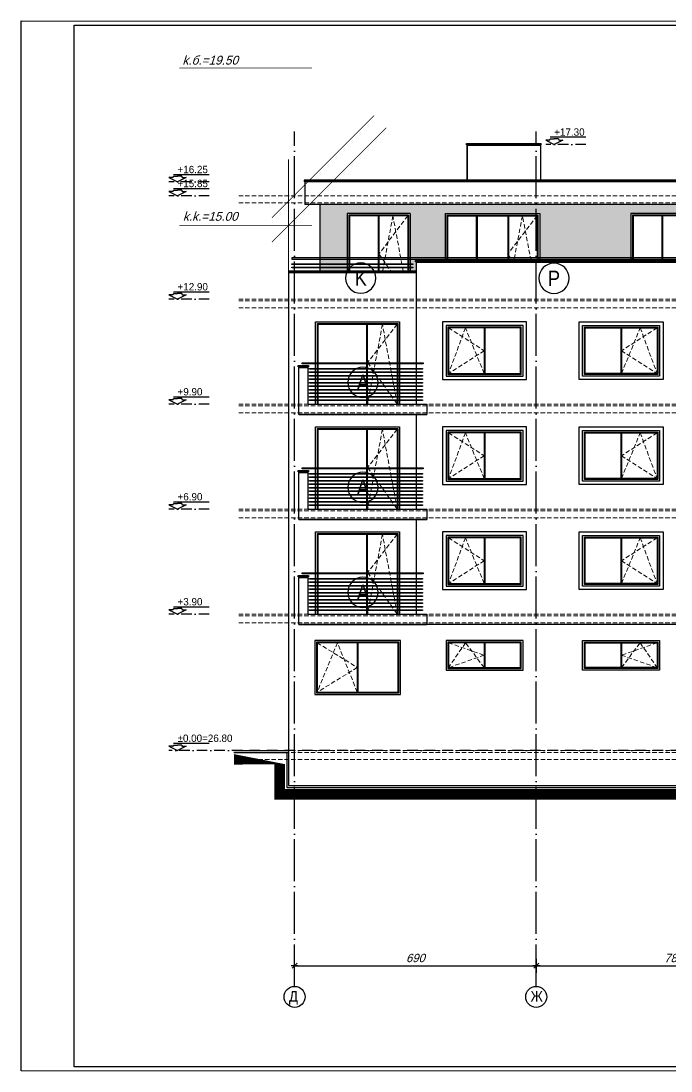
# Model space of a CAD drawing. Extents: x 9615146 to 9672346, y 4699603 to 4705703.
# Drawn here: x 9615146 to 9617002, y 4699603 to 4702603 of the extents above; entities that cross this region are included whole.
import ezdxf
from ezdxf.enums import TextEntityAlignment as Align

# ---------------------------------------------------------------- set-up
doc = ezdxf.new("R2010")
doc.units = 0
doc.header["$LTSCALE"] = 0.5
doc.header["$MEASUREMENT"] = 0
doc.header["$PDSIZE"] = -1
for name, pattern in [('ACAD_ISO04W100', [30, 24, -3, 0, -3]), ('DASHED', [0.75, 0.5, -0.25]), ('OSI1000', [5, 3, -1, 0, -1])]:
    doc.linetypes.add(name, pattern=pattern)
doc.layers.get('0').update_dxf_attribs({"color": 251, "linetype": 'CONTINUOUS'})
doc.layers.get('Defpoints').update_dxf_attribs({"color": 251, "linetype": 'CONTINUOUS'})
for name, color, linetype in [('_axis', 1, 'ACAD_ISO04W100'), ('_axis_num', 1, 'CONTINUOUS'), ('_dimension', 4, 'CONTINUOUS'), ('_dimension_evel', 4, 'CONTINUOUS'), ('_hatch', 9, 'CONTINUOUS'), ('_hatch_construction', 252, 'CONTINUOUS'), ('_table', 3, 'CONTINUOUS'), ('_text', 4, 'CONTINUOUS'), ('_text_spesif_window', 41, 'CONTINUOUS'), ('_view', 3, 'CONTINUOUS'), ('fasadi', 147, 'CONTINUOUS')]:
    doc.layers.add(name, color=color, linetype=linetype)
doc.layers.add('_punk', color=8, linetype='DASHED', lineweight=9)
doc.layers.add('_section', color=3, linetype='CONTINUOUS', lineweight=18)
doc.styles.add('HEB1', font='', dxfattribs={"width": 0.8, "oblique": 17})
doc.styles.add('POMESHTENIA', font='arial.ttf', dxfattribs={"width": 0.9})
doc.styles.add('WIN', font='swindos.shx', dxfattribs={"oblique": 17})
doc.styles.get('HEB1').set_extended_font_data('HebarU Cyr')
doc.dimstyles.new('dim_50', dxfattribs={"dimtxt": 24, "dimasz": 1, "dimexe": 30, "dimexo": 0.0625, "dimgap": 10, "dimtad": 1, "dimdec": 1, "dimrnd": 0.5, "dimdsep": 46, "dimtxsty": 'WIN', "dimblk1": '1', "dimblk2": '1', "dimsah": 1, "dimcen": 15, "dimdle": 10, "dimse1": 1, "dimse2": 1, "dimadec": 0, "dimazin": 0, "dimtfac": 1, "dimtdec": 1, "dimtix": 1, "dimtmove": 2, "dimatfit": 3, "dimldrblk": '1', "dimfxl": 1, "dimtolj": 1, "dimarcsym": 0})

# ---------------------------------------------------------------- blocks, each defined once
blk = doc.blocks.new('rtyre')
at = {"layer": '_dimension_evel', "ltscale": 20}
for p, q in [((-25.98991621100868, 21.88341124133149), (-43.67999989444797, 21.88341125623265)), ((-43.67999989444797, 21.88341125623265), (0, 0)), ((-21.08991620464076, 37.79426300298655), (161.5563992843381, 37.79426284031797)), ((-21.08991621457972, 28.28064290881593), (-21.08991621457972, 26.78341123343125)), ((-21.08991621457972, 28.28064290881593), (2.484011929482222e-08, 28.28064289018948)), ((21.0899162642454, 28.28064287032612), (2.484011929482222e-08, 28.28064289018948)), ((43.67999993170088, 21.88341117924574), (0, 0)), ((21.0899162642454, 28.28064287032612), (21.08991626175703, 26.78341119617835)), ((25.98991624826158, 21.88341119538381), (43.67999993170088, 21.88341117924574))]:
    blk.add_line(p, q, dxfattribs=at)
for centre, major_axis, ratio, start_param, end_param in [((-25.98991620603192, 26.78341123839346), (3.464823224053962, 3.464823224053962), 0.9999999998278931, 3.926990816057631, 5.497787142683389), ((25.98991625322378, 26.78341119245306), (-3.464823224673926, 3.464823224673926), 0.9999999994715169, 0.7853981629014264, 2.356194488915409)]:
    blk.add_ellipse(centre, major_axis=major_axis, ratio=ratio, start_param=start_param, end_param=end_param, dxfattribs=at)
at = {"layer": '_dimension_evel', "linetype": 'OSI1000', "ltscale": 20, "style": 'HEB1', "oblique": 359.9999999871126, "width": 0.79999999781503, "flags": 1}
blk.add_attdef('+12.50', (3.974128048866987e-08, 44.24032013564283), '', height=41.99999997485429, rotation=359.9999999466392, dxfattribs=at)
blk = doc.blocks.new('1')
for p, q in [((-10, 0), (10, 0)), ((-7.071067811866669, -7.07106781186485), (7.071067811866669, 7.07106781186485)), ((0, 20), (0, -20))]:
    blk.add_line(p, q)
blk = doc.blocks.new('*D34')
at = {"layer": '_dimension', "color": 0, "lineweight": -2, "ltscale": 30}
blk.add_line((9615928.490827382, 4699904.143952237), (9616616.490827398, 4699904.143952237), dxfattribs=at)
at = {"layer": 'Defpoints', "color": 0, "ltscale": 30}
for p in [(9616617.490827398, 4699904.143952237), (9615927.490827382, 4699845.2649594, -1.862645149447799e-09), (9616617.490827398, 4699845.264959396)]:
    blk.add_point(p, dxfattribs=at)
at = {"layer": '_dimension', "color": 0, "lineweight": -2, "ltscale": 30, "rotation": 180}
blk.add_blockref('1', (9615927.490827382, 4699904.143952237), dxfattribs=at)
at = {"layer": '_dimension', "color": 0, "lineweight": -2, "ltscale": 30}
blk.add_blockref('1', (9616617.490827398, 4699904.143952237), dxfattribs=at)
at = {"layer": '_dimension', "color": 0, "ltscale": 30, "insert": (9616272.490827389, 4699926.143952237), "char_height": 24, "attachment_point": 5, "style": 'WIN'}
blk.add_mtext('\\A1;690', dxfattribs=at)
blk = doc.blocks.new('*D35')
at = {"layer": '_dimension', "color": 0, "lineweight": -2, "ltscale": 30}
blk.add_line((9616618.490827398, 4699904.143952237), (9617401.490827378, 4699904.143952237), dxfattribs=at)
at = {"layer": 'Defpoints', "color": 0, "ltscale": 30}
for p in [(9617402.490827378, 4699904.143952207, -1.862645149444409e-09), (9617402.490827378, 4699904.143952237), (9616617.490827398, 4699845.264959396)]:
    blk.add_point(p, dxfattribs=at)
at = {"layer": '_dimension', "color": 0, "lineweight": -2, "ltscale": 30, "rotation": 180}
blk.add_blockref('1', (9616617.490827398, 4699904.143952237), dxfattribs=at)
at = {"layer": '_dimension', "color": 0, "lineweight": -2, "ltscale": 30}
blk.add_blockref('1', (9617402.490827378, 4699904.143952237), dxfattribs=at)
at = {"layer": '_dimension', "color": 0, "ltscale": 30, "insert": (9617009.990827389, 4699926.143952237), "char_height": 24, "attachment_point": 5, "style": 'WIN'}
blk.add_mtext('\\A1;785', dxfattribs=at)
blk = doc.blocks.new('fghfdg')
at = {"layer": '_text_spesif_window'}
blk.add_circle((0, 0), 18, dxfattribs=at)
at = {"layer": '_text_spesif_window', "style": 'HEB1', "text_generation_flag": 6, "width": 0.7999999999992724, "flags": 1}
blk.add_attdef('A', text='', height=18, rotation=179.9999998932783, dxfattribs=at).set_placement((-1.862645149230957e-09, -9.232262405566871), align=Align.CENTER)

msp = doc.modelspace()

# ---------------------------------------------------------------- hatches: boundary and pattern name
at = {"layer": '_hatch', "ltscale": 30, "true_color": 0xb97b1d}
h = msp.add_hatch(color=32, dxfattribs=at)
h.dxf.hatch_style = 1
h.paths.add_polyline_path([(9616887.490830416, 4702053.838116053), (9617202.490830423, 4702053.838116053), (9617202.490830423, 4701926.838114086), (9617294.990831094, 4701926.838114088), (9617294.990831094, 4702078.838115536), (9615999.990831234, 4702078.838115536), (9615999.990831234, 4701926.838114033), (9616077.490831012, 4701926.838114036), (9616077.490831014, 4702053.838117135), (9616257.490831012, 4702053.838117136), (9616257.490831016, 4701926.838114044), (9616357.490837501, 4701926.838114047), (9616357.490837503, 4702053.838117137), (9616627.490837501, 4702053.838117135), (9616627.490837501, 4701926.83811406), (9616887.490830416, 4701926.838114071)])
h.paths.add_polyline_path([(9616077.490831012, 4701922.838114042), (9615999.990831232, 4701922.838114038), (9615999.99083123, 4701909.838114126), (9616077.490831012, 4701909.838114153)])
h.paths.add_polyline_path([(9616077.49083101, 4701907.838114154), (9615999.990831232, 4701907.838114127), (9615999.990831232, 4701899.838114125), (9616077.490831012, 4701899.838114151)])
h.paths.add_polyline_path([(9616077.490831012, 4701897.838114154), (9615999.990831232, 4701897.838114127), (9615999.990831232, 4701888.838116049), (9616077.490831012, 4701888.838116049)])
h.paths.add_polyline_path([(9616272.990831738, 4701918.838115499), (9616357.490837501, 4701918.838115499), (9616357.490837501, 4701922.838114053), (9616257.490831014, 4701922.838114049), (9616257.490831014, 4701909.838114212), (9616264.990831738, 4701909.838114216), (9616264.990831738, 4701907.838114218), (9616257.490831014, 4701907.838114216), (9616257.490831014, 4701899.838114213), (9616264.990831738, 4701899.838114215), (9616264.990831738, 4701897.838114218), (9616257.490831014, 4701897.838114216), (9616257.490831012, 4701888.838116049), (9616274.990831736, 4701888.83811605), (9616274.990831735, 4701913.838115485), (9617054.990830708, 4701913.838115485), (9617054.990830708, 4701888.838116048), (9617111.49083043, 4701888.838116048), (9617111.49083043, 4701897.838114202), (9617064.990830708, 4701897.838114218), (9617064.990830708, 4701899.838114216), (9617111.490830429, 4701899.8381142), (9617111.49083043, 4701907.838114203), (9617064.990830708, 4701907.838114218), (9617064.990830708, 4701909.838114215), (9617111.490830429, 4701909.838114199), (9617111.49083043, 4701922.838114087), (9616978.49083042, 4701922.838114081), (9616978.490830421, 4701918.838115497), (9617056.990830706, 4701918.838115497), (9617056.990830708, 4701914.838115482), (9616272.990831736, 4701914.838115482)])
h.paths.add_polyline_path([(9617294.990831094, 4701922.838114095), (9617202.490830425, 4701922.83811409), (9617202.490830425, 4701909.838114169), (9617294.990831096, 4701909.838114137)])
h.paths.add_polyline_path([(9617294.990831094, 4701907.83811414), (9617202.490830425, 4701907.838114171), (9617202.490830425, 4701899.838114168), (9617294.990831096, 4701899.838114137)])
h.paths.add_polyline_path([(9617294.990831096, 4701897.838114139), (9617202.490830425, 4701897.838114169), (9617202.490830425, 4701888.838116048), (9617294.990831096, 4701888.838116048)])
at = {"layer": '_hatch_construction', "ltscale": 40}
h = msp.add_hatch(dxfattribs=at)
h.set_pattern_fill('EGGCRATE', color=250, scale=30, style=0, pattern_type=2)
h.set_pattern_definition([(0, (3, 0), (30, 15), [27, -3]), (0, (3, 3), (30, 15), [27, -3]), (90, (3, 3), (-30, 15), [12, -3]), (90, (0, 3), (-30, 15), [12, -3])])
h.paths.add_polyline_path([(9616887.490830416, 4702053.838116053), (9617202.490830423, 4702053.838116053), (9617202.490830423, 4701926.838114086), (9617294.990831094, 4701926.838114088), (9617294.990831094, 4702078.838115536), (9615999.990831234, 4702078.838115536), (9615999.990831234, 4701926.838114033), (9616077.490831012, 4701926.838114036), (9616077.490831014, 4702053.838117135), (9616257.490831012, 4702053.838117136), (9616257.490831016, 4701926.838114044), (9616357.490837501, 4701926.838114047), (9616357.490837503, 4702053.838117137), (9616627.490837501, 4702053.838117135), (9616627.490837501, 4701926.83811406), (9616887.490830416, 4701926.838114071)])
h.paths.add_polyline_path([(9616077.490831012, 4701922.838114042), (9615999.990831232, 4701922.838114038), (9615999.99083123, 4701909.838114126), (9616077.490831012, 4701909.838114153)])
h.paths.add_polyline_path([(9616077.49083101, 4701907.838114154), (9615999.990831232, 4701907.838114127), (9615999.990831232, 4701899.838114125), (9616077.490831012, 4701899.838114151)])
h.paths.add_polyline_path([(9616077.490831012, 4701897.838114154), (9615999.990831232, 4701897.838114127), (9615999.990831232, 4701888.838116049), (9616077.490831012, 4701888.838116049)])
h.paths.add_polyline_path([(9616272.990831738, 4701918.838115499), (9616357.490837501, 4701918.838115499), (9616357.490837501, 4701922.838114053), (9616257.490831014, 4701922.838114049), (9616257.490831014, 4701909.838114212), (9616264.990831738, 4701909.838114216), (9616264.990831738, 4701907.838114218), (9616257.490831014, 4701907.838114216), (9616257.490831014, 4701899.838114213), (9616264.990831738, 4701899.838114215), (9616264.990831738, 4701897.838114218), (9616257.490831014, 4701897.838114216), (9616257.490831012, 4701888.838116049), (9616274.990831736, 4701888.83811605), (9616274.990831735, 4701913.838115485), (9617054.990830708, 4701913.838115485), (9617054.990830708, 4701888.838116048), (9617111.49083043, 4701888.838116048), (9617111.49083043, 4701897.838114202), (9617064.990830708, 4701897.838114218), (9617064.990830708, 4701899.838114216), (9617111.490830429, 4701899.8381142), (9617111.49083043, 4701907.838114203), (9617064.990830708, 4701907.838114218), (9617064.990830708, 4701909.838114215), (9617111.490830429, 4701909.838114199), (9617111.49083043, 4701922.838114087), (9616978.49083042, 4701922.838114081), (9616978.490830421, 4701918.838115497), (9617056.990830706, 4701918.838115497), (9617056.990830708, 4701914.838115482), (9616272.990831736, 4701914.838115482)])
h.paths.add_polyline_path([(9617294.990831094, 4701922.838114095), (9617202.490830425, 4701922.83811409), (9617202.490830425, 4701909.838114169), (9617294.990831096, 4701909.838114137)])
h.paths.add_polyline_path([(9617294.990831094, 4701907.83811414), (9617202.490830425, 4701907.838114171), (9617202.490830425, 4701899.838114168), (9617294.990831096, 4701899.838114137)])
h.paths.add_polyline_path([(9617294.990831096, 4701897.838114139), (9617202.490830425, 4701897.838114169), (9617202.490830425, 4701888.838116048), (9617294.990831096, 4701888.838116048)])

# ---------------------------------------------------------------- linework, layer by layer
at = {"layer": '_axis', "ltscale": 10}
for p, q in [((9615927.490827382, 4699845.2649594, -1.862645149447799e-09), (9615927.490827465, 4702288.083975515, -1.862645149447799e-09)), ((9616617.490827378, 4699845.264959397, -1.862645149447799e-09), (9616617.490827462, 4702288.083975513, -1.862645149447799e-09)), ((9616617.490827398, 4699845.264959396), (9616617.490827462, 4701688.083974523))]:
    msp.add_line(p, q, dxfattribs=at)
at = {"layer": '_axis_num'}
for centre in [(9615927.490827378, 4699815.264959399, -1.862645149447799e-09), (9616617.490827374, 4699815.264959396, -1.862645149447799e-09)]:
    msp.add_circle(centre, 30, dxfattribs=at)
at = {"layer": '_dimension_evel', "linetype": 'OSI1000', "ltscale": 20}
for p, q in [((9616759.578222709, 4702250.838118167, -3.702620468259126e-09), (9616644.645839097, 4702250.838118167, -3.702620468259126e-09)), ((9615683.637792345, 4702143.83811708), (9615568.70540874, 4702143.8381171)), ((9615683.637792345, 4702103.83811708), (9615568.70540874, 4702103.8381171)), ((9615683.637792297, 4701808.838117085), (9615568.705408692, 4701808.838117106)), ((9615683.637792243, 4701508.838117069), (9615568.705408638, 4701508.838117091)), ((9615683.637792189, 4701208.83811707), (9615568.705408584, 4701208.838117087)), ((9615683.637792133, 4700908.838117069), (9615568.70540853, 4700908.838117087)), ((9622040.714028748, 4700518.838117082), (9615568.705408452, 4700518.838118413, -3.725290298678756e-09))]:
    msp.add_line(p, q, dxfattribs=at)
at = {"layer": '_hatch', "color": 252, "ltscale": 10, "const_width": 30.00000000000001, "elevation": 1.756640951913386e-09}
msp.add_lwpolyline([(9621892.401607389, 4700053.83811708), (9617394.990831245, 4700053.838118119), (9617394.990831237, 4700393.838118262), (9615884.990834692, 4700393.838118263), (9615884.990834694, 4700493.838118267), (9615753.93999617, 4700493.83811834)], dxfattribs=at)
at = {"layer": '_punk', "ltscale": 50}
for p, q in [((9615767.828732472, 4702103.838118385, -1.862645149447799e-09), (9621892.40160665, 4702103.838117095)), ((9615767.82873247, 4702083.838118385, -1.862645149447799e-09), (9621892.401606645, 4702083.838117093)), ((9616250.490831014, 4702046.838117136, -1.867212244236871e-09), (9616168.49083101, 4701937.838115455, -1.891310621448553e-09)), ((9616208.240827229, 4702046.838117143, -1.867212244236871e-09), (9616178.962315815, 4701888.838116049, -1.867212244236871e-09)), ((9616237.519338707, 4701888.838116049, -1.867212244236871e-09), (9616208.240827229, 4702046.838117143, -1.867212244236871e-09)), ((9616620.490837501, 4702046.838117044, -3.668444089652456e-09), (9616535.990809403, 4701937.338116436, -3.668444089652456e-09)), ((9616578.240823466, 4702046.838117059, -3.668444089652456e-09), (9616553.770226764, 4701918.838115499, -3.668444089652456e-09)), ((9616602.71142009, 4701918.838115499, -3.668444089652456e-09), (9616578.240823466, 4702046.838117059, -3.668444089652456e-09)), ((9616168.49083101, 4701937.838115455, -1.891310621448553e-09), (9616202.255536439, 4701888.838116049, -1.881387760370593e-09)), ((9616535.990809403, 4701937.338116435, -3.668444089652456e-09), (9616550.010994203, 4701918.838115499, -3.668444089652456e-09)), ((9615767.828732422, 4701808.838118381, -1.862645149447799e-09), (9621892.401606599, 4701808.838117093)), ((9615767.828732422, 4701803.838118383, -1.862645149447799e-09), (9621892.401606599, 4701803.838117095)), ((9615767.828732418, 4701783.838118381, -1.862645149447799e-09), (9621892.401606597, 4701783.838117095)), ((9616220.490826575, 4701736.838118817, -1.862645149447799e-09), (9616135.990818974, 4701627.838116228, -1.862645149447799e-09)), ((9616178.24082279, 4701736.838118824, -1.862645149447799e-09), (9616135.990818944, 4701508.838117073, -1.862645149447799e-09)), ((9616220.490826521, 4701508.838118203, -1.862645149447799e-09), (9616178.24082279, 4701736.838118824, -1.862645149447799e-09)), ((9616366.990828866, 4701726.838118767), (9616468.990828868, 4701661.338118817)), ((9616415.490828857, 4701726.838118779), (9616366.990828902, 4701595.838118819)), ((9616468.990828868, 4701595.838118819), (9616415.490828857, 4701726.838118779)), ((9616962.990833579, 4701726.838118767), (9616860.990833577, 4701661.338118817)), ((9616860.990833577, 4701595.838118819), (9616914.490833588, 4701726.838118779)), ((9616914.490833588, 4701726.838118779), (9616962.990833543, 4701595.838118819)), ((9616468.990828868, 4701661.338118817), (9616366.990828902, 4701595.838118819)), ((9616860.990833577, 4701661.338118817), (9616962.990833543, 4701595.838118819)), ((9616135.990818974, 4701627.838117136, -1.862645149447799e-09), (9616220.490826521, 4701508.838117057, -1.862645149447799e-09)), ((9616135.990818974, 4701627.838117136, -1.862645149447799e-09), (9616220.490826521, 4701508.838117057, -1.862645149447799e-09)), ((9615767.828732368, 4701508.838118383, -1.862645149447799e-09), (9621892.401606545, 4701508.838117093)), ((9621892.401606597, 4701508.838118385, -1.862645149447799e-09), (9615767.82873242, 4701508.838117095)), ((9615767.828732368, 4701503.838118383, -1.862645149447799e-09), (9621892.401606545, 4701503.838117091)), ((9621892.401606597, 4701503.838118385, -1.862645149447799e-09), (9615767.82873242, 4701503.838117093)), ((9615767.828732366, 4701483.838118383, -1.862645149447799e-09), (9621892.401606541, 4701483.838117091)), ((9621892.401606599, 4701483.838118385, -1.862645149447799e-09), (9615767.828732423, 4701483.838117093)), ((9616220.490826575, 4701436.838117161, -3.725290298678756e-09), (9616135.990818974, 4701327.838114572, -3.725290298678756e-09)), ((9616178.24082279, 4701436.838117168, -3.725290298678756e-09), (9616135.990818944, 4701208.838115417, -3.725290298678756e-09)), ((9616220.490826521, 4701208.838116547, -3.725290298678756e-09), (9616178.24082279, 4701436.838117168, -3.725290298678756e-09)), ((9616366.99082881, 4701426.838117111, -1.922014479212657e-09), (9616468.990828812, 4701361.338117161, -1.922014479212657e-09)), ((9616415.490828801, 4701426.838117123, -1.922014479212657e-09), (9616366.990828846, 4701295.838117163, -1.922014479212657e-09)), ((9616468.990828812, 4701295.838117163, -1.922014479212657e-09), (9616415.490828801, 4701426.838117123, -1.922014479212657e-09)), ((9616962.990833523, 4701426.838117111, -1.922014479212657e-09), (9616860.99083352, 4701361.338117161, -1.922014479212657e-09)), ((9616860.99083352, 4701295.838117163, -1.922014479212657e-09), (9616914.490833532, 4701426.838117123, -1.922014479212657e-09)), ((9616914.490833532, 4701426.838117123, -1.922014479212657e-09), (9616962.990833487, 4701295.838117163, -1.922014479212657e-09)), ((9616468.990828812, 4701361.338117161, -1.922014479212657e-09), (9616366.990828846, 4701295.838117163, -1.922014479212657e-09)), ((9616860.99083352, 4701361.338117161, -1.922014479212657e-09), (9616962.990833487, 4701295.838117163, -1.922014479212657e-09)), ((9616135.990818964, 4701327.838117136, -1.862645149429783e-09), (9616220.490826512, 4701208.838117057, -1.862645149429783e-09)), ((9616135.990818974, 4701327.83811548, -3.725290298678756e-09), (9616220.490826521, 4701208.838115402, -3.725290298678756e-09)), ((9615767.828732314, 4701208.838118381, -1.862645149447799e-09), (9621892.401606493, 4701208.838117093)), ((9621892.401606651, 4701208.838118383, -1.862645149447799e-09), (9615767.828732472, 4701208.838117095)), ((9615767.828732314, 4701203.838118381, -1.862645149447799e-09), (9621892.40160649, 4701203.838117093)), ((9621892.401606651, 4701203.838118383, -1.862645149447799e-09), (9615767.828732474, 4701203.838117095)), ((9615767.828732312, 4701183.838118381, -1.862645149447799e-09), (9621892.401606489, 4701183.838117093)), ((9621892.401606653, 4701183.838118383, -1.862645149447799e-09), (9615767.828732476, 4701183.838117095)), ((9616220.49082652, 4701136.838116324), (9616135.990818918, 4701027.838113734)), ((9616178.240822734, 4701136.838116331), (9616135.990818888, 4700908.83811458)), ((9616220.490826465, 4700908.83811571), (9616178.240822734, 4701136.838116331)), ((9616366.990828756, 4701126.838116274, 1.743906489443742e-09), (9616468.990828758, 4701061.338116323, 1.743906489443742e-09)), ((9616415.490828747, 4701126.838116285, 1.743906489443742e-09), (9616366.990828792, 4700995.838116325, 1.743906489443742e-09)), ((9616468.990828758, 4700995.838116325, 1.743906489443742e-09), (9616415.490828747, 4701126.838116285, 1.743906489443742e-09)), ((9616962.990833469, 4701126.838116274, 1.743906489443742e-09), (9616860.990833467, 4701061.338116323, 1.743906489443742e-09)), ((9616860.990833467, 4700995.838116325, 1.743906489443742e-09), (9616914.490833478, 4701126.838116285, 1.743906489443742e-09)), ((9616914.490833478, 4701126.838116285, 1.743906489443742e-09), (9616962.990833433, 4700995.838116325, 1.743906489443742e-09)), ((9616468.990828758, 4701061.338116323, 1.743906489443742e-09), (9616366.990828792, 4700995.838116325, 1.743906489443742e-09)), ((9616860.990833467, 4701061.338116323, 1.743906489443742e-09), (9616962.990833433, 4700995.838116325, 1.743906489443742e-09)), ((9616135.990818953, 4701027.838117138, -1.8626451494116e-09), (9616220.4908265, 4700908.838117059, -1.8626451494116e-09)), ((9615767.82873226, 4700908.838118383, -1.862645149447799e-09), (9621892.401606439, 4700908.838117095)), ((9621892.401606705, 4700908.838118385, -1.862645149447799e-09), (9615767.828732526, 4700908.838117097)), ((9615767.82873226, 4700903.838118383, -1.862645149447799e-09), (9621892.401606437, 4700903.838117097)), ((9621892.401606705, 4700903.838118385, -1.862645149447799e-09), (9615767.828732528, 4700903.838117098)), ((9615767.828732258, 4700883.838118383, -1.862645149447799e-09), (9621892.401606435, 4700883.838117095)), ((9621892.401606707, 4700883.838118385, -1.862645149447799e-09), (9615767.82873253, 4700883.838117097)), ((9615991.990829369, 4700826.838116272, 1.743906489443742e-09), (9616106.490831152, 4700756.338116321, 1.743906489443742e-09)), ((9616049.74083027, 4700826.838116323, 1.743906489443742e-09), (9615991.990829404, 4700685.838116324, 1.743906489443742e-09)), ((9616106.490831152, 4700685.838116327, 1.743906489443742e-09), (9616049.74083027, 4700826.838116323, 1.743906489443742e-09)), ((9616366.990828745, 4700826.838116272, 1.743906489443742e-09), (9616468.990828747, 4700791.338116321, 1.743906489443742e-09)), ((9616415.490828736, 4700826.838116284, 1.743906489443742e-09), (9616366.99082878, 4700755.838116324, 1.743906489443742e-09)), ((9616468.990828747, 4700755.838116324, 1.743906489443742e-09), (9616415.490828736, 4700826.838116284, 1.743906489443742e-09)), ((9616962.990830377, 4700826.838116272, 1.743906489443742e-09), (9616860.990830375, 4700791.338116321, 1.743906489443742e-09)), ((9616860.990830375, 4700755.838116324, 1.743906489443742e-09), (9616914.490830386, 4700826.838116284, 1.743906489443742e-09)), ((9616914.490830386, 4700826.838116284, 1.743906489443742e-09), (9616962.990830341, 4700755.838116324, 1.743906489443742e-09)), ((9616468.990828747, 4700791.338116321, 1.743906489443742e-09), (9616366.99082878, 4700755.838116324, 1.743906489443742e-09)), ((9616860.990830375, 4700791.338116321, 1.743906489443742e-09), (9616962.990830341, 4700755.838116324, 1.743906489443742e-09)), ((9616106.490831152, 4700756.338116321, 1.743906489443742e-09), (9615991.990829404, 4700685.838116324, 1.743906489443742e-09)), ((9615767.828732206, 4700518.838118381, -1.862645149447799e-09), (9620218.003300536, 4700518.838117421)), ((9615767.828732206, 4700513.838118381, -1.862645149447799e-09), (9620218.003300535, 4700513.838117421)), ((9615767.828732204, 4700493.838118379, -1.862645149447799e-09), (9620218.003300535, 4700493.838117418))]:
    msp.add_line(p, q, dxfattribs=at)
at = {"layer": '_section', "linetype": 'OSI1000', "ltscale": 20, "const_width": 1.999999999999999, "elevation": -1.92776133114838e-09}
for points in [[(9615962.170833474, 4702468.838118351), (9615598.470134467, 4702468.838118355)], [(9615976.853858413, 4702468.83811834), (9615598.470134456, 4702468.838118349)], [(9615862.7115337, 4702041.558819406), (9616154.28705048, 4702333.134336187)], [(9615862.7115337, 4701971.558819406), (9616189.28705048, 4702298.134336187)], [(9615909.990832634, 4701829.646256354), (9615909.99083264, 4702208.029980335)], [(9615962.170833474, 4702018.838118349), (9615598.47013444, 4702018.838118355)], [(9615976.853858413, 4702018.838118344), (9615598.470134431, 4702018.838118349)]]:
    msp.add_lwpolyline(points, dxfattribs=at)
at = {"layer": '_table', "ltscale": 10}
for points in [[(9615146.02944656, 4702603.380101892), (9623446.029446557, 4702603.380101889), (9623446.029446559, 4699603.380101888), (9615146.029446563, 4699603.38010189)], [(9615297.713657089, 4702591.380101892), (9623434.029446559, 4702591.380101888), (9623434.029446557, 4699615.380101887), (9615297.713657089, 4699615.380101895)]]:
    msp.add_lwpolyline(points, close=True, dxfattribs=at)
at = {"layer": 'fasadi', "ltscale": 40}
for p, q in [((9616417.990829714, 4702253.838118167, -3.743709534594589e-09), (9616631.990829727, 4702253.838118167, -3.702620468259126e-09)), ((9616417.990829714, 4702249.838118167, -3.743709534594589e-09), (9616417.990829714, 4702253.838118167, -3.743709534594589e-09)), ((9616417.990829714, 4702249.838118167, -3.743709534594652e-09), (9616631.990829727, 4702249.838118167, -3.702620468259126e-09)), ((9616419.990829714, 4702248.838118167, -3.702620468259781e-09), (9616419.990829714, 4702148.838115636, -3.725290298678756e-09)), ((9616419.990829714, 4702148.838115636, -3.743709534594652e-09), (9616419.990829714, 4702248.838118167, -3.743709534594652e-09)), ((9616419.990829714, 4702248.838118167, -3.743709534594652e-09), (9616629.990829727, 4702248.838118167, -3.702620468259126e-09)), ((9616629.990829727, 4702248.838118167, -3.702620468259306e-09), (9616629.990829727, 4702148.838115636, -3.725290298678756e-09)), ((9616629.990829727, 4702248.838118167, -3.702620468259126e-09), (9616629.99082971, 4702148.838115636, -2.480717289039532e-09)), ((9616631.990829727, 4702249.838118167, -3.702620468259126e-09), (9616631.990829727, 4702253.838118167, -3.702620468259126e-09)), ((9615954.990831181, 4702148.838115636, -1.862645149447799e-09), (9615954.990831181, 4702144.838115637, -1.862645149447799e-09)), ((9617339.990831096, 4702148.838115636, -3.725290298678756e-09), (9615954.990831183, 4702148.838115636, -3.725290298678756e-09)), ((9617339.990831096, 4702144.838115635, -3.725290298678756e-09), (9615954.990831183, 4702144.838115636, -3.725290298678756e-09)), ((9615956.990831181, 4702143.838115634, -3.725290298678756e-09), (9615956.990831181, 4702078.838115536, -3.725290298678756e-09)), ((9617339.990831096, 4702143.838115634, -3.725290298678756e-09), (9615956.990831181, 4702143.838115634, -3.725290298678756e-09)), ((9617339.990831096, 4702078.838115536, -3.725290298678756e-09), (9615956.990831181, 4702078.838115536, -3.725290298678756e-09)), ((9615999.990831234, 4702078.838115536, -1.862645149447799e-09), (9615999.990831232, 4701888.838116049, -1.862645149447799e-09)), ((9616077.490831014, 4702053.838117136, -1.914116188779743e-09), (9616077.490831012, 4701888.838116049, -1.915810635938974e-09)), ((9616257.490831014, 4702053.838117136, -1.867205874623468e-09), (9616077.490831012, 4702053.838117136, -1.914116188779743e-09)), ((9616257.490831014, 4702053.838117136, -1.867205874623468e-09), (9616257.490831014, 4701888.838116049, -1.867356015516643e-09)), ((9616357.490837503, 4702053.838117137, -3.665925586715378e-09), (9616357.490837501, 4701918.838115499, -3.72529029867918e-09)), ((9616357.490837501, 4702053.838117136), (9616627.490837501, 4702053.838117135, -3.665925586720686e-09)), ((9616627.490837501, 4702053.838117135, -3.665925586714626e-09), (9616627.490837501, 4701918.838115499, -3.725290298677909e-09)), ((9616887.490830416, 4702053.838116053, -3.665925587103839e-09), (9616887.490830416, 4701918.838115498, -3.725290298677909e-09)), ((9617202.490830425, 4702053.838116053, 1.615602461169499e-08), (9616887.490830418, 4702053.838116053, -3.665925586747791e-09)), ((9616082.490831014, 4702048.838117136, -1.914167535662973e-09), (9616082.490831012, 4701888.83811605, -1.915810635938956e-09)), ((9616252.490831014, 4702048.838117136, -1.867210424347474e-09), (9616082.490831014, 4702048.838117136, -1.912774427035367e-09)), ((9616084.490831012, 4702046.838117136, -1.914188074417081e-09), (9616084.490831012, 4701888.838116049, -1.915810635939127e-09)), ((9616250.490831014, 4702046.838117136, -1.867212244236871e-09), (9616084.490831012, 4702046.838117136, -1.912208453178468e-09)), ((9616166.49083101, 4702046.838117136, -1.890702804737161e-09), (9616166.490831008, 4701888.838116049, -1.891583860155006e-09)), ((9616168.49083101, 4702046.838117136, -1.890702804737161e-09), (9616168.49083101, 4701888.838116049, -1.891583860155006e-09)), ((9616168.49083101, 4702046.838117136, -1.890702804737161e-09), (9616168.49083101, 4701888.838116049, -1.891583860155006e-09)), ((9616250.490831014, 4702046.838117136, -1.867212244237076e-09), (9616250.490831012, 4701888.838116049, -1.867356015516643e-09)), ((9616252.490831014, 4702048.838117136, -1.867210424347474e-09), (9616252.490831014, 4701888.83811605, -1.867356015516642e-09)), ((9616362.490837503, 4702048.838117137, -3.667724517543784e-09), (9616362.490837501, 4701918.838115499, -3.725290298678756e-09)), ((9616362.490837503, 4702048.838117137, -3.667724517543784e-09), (9616622.490837501, 4702048.838117134, -3.665925586751603e-09)), ((9616364.490837503, 4702046.838117137, -3.668444089800475e-09), (9616364.490837501, 4701918.838115499, -3.725290298678756e-09)), ((9616364.490837503, 4702046.838117137, -3.668444089800264e-09), (9616620.490837501, 4702046.838117133, -3.665920008673727e-09)), ((9616446.490837516, 4702046.838117136, -1.862645149447799e-09), (9616446.490837518, 4701918.8381155, -1.862645149447799e-09)), ((9616448.490837516, 4702046.838117136, -1.862645149447799e-09), (9616448.490837518, 4701918.8381155, -1.862645149447799e-09)), ((9616536.490837501, 4702046.838117134, -3.668406263264564e-09), (9616536.4908375, 4701918.838115499, -3.725290298678756e-09)), ((9616538.490837501, 4702046.838117134, -3.668406263264564e-09), (9616538.4908375, 4701918.838115499, -3.725290298678756e-09)), ((9616620.490837501, 4702046.838117133, -3.668444089622175e-09), (9616620.490837501, 4701918.838115499, -3.725290298677909e-09)), ((9616622.490837501, 4702048.838117134, -3.667724517362731e-09), (9616622.490837501, 4701918.838115499, -3.725290298677909e-09)), ((9616892.490830416, 4702048.838116053, -3.667724517652205e-09), (9616892.490830416, 4701918.838115498, -3.725290298678756e-09)), ((9617197.490830423, 4702048.838116052, 1.584139048735854e-08), (9616892.490830416, 4702048.838116053, -3.346104030248384e-09)), ((9616894.490830414, 4702046.838116053, -3.668444090057338e-09), (9616894.490830416, 4701918.838115498, -3.725290298678756e-09)), ((9617195.490830421, 4702046.838116053, 1.571557085107336e-08), (9616894.490830414, 4702046.838116053, -3.217306588894702e-09)), ((9616976.490830423, 4702046.838116052, -3.668406263653675e-09), (9616976.490830421, 4701918.838115497, -3.725290298678756e-09)), ((9616978.490830423, 4702046.838116052, -3.668406263653675e-09), (9616978.490830421, 4701918.838115497, -3.725290298678756e-09)), ((9617056.990830708, 4701918.838115497, -3.725290298678756e-09), (9616272.990831736, 4701918.8381155, -3.725290298678756e-09)), ((9616272.990831736, 4701914.838115482, -3.725290298678756e-09), (9616272.990831736, 4701918.838117136)), ((9617056.990830706, 4701914.838115482, -3.725290298678756e-09), (9616272.990831736, 4701914.838115482, -3.725290298678756e-09)), ((9616274.990831736, 4701913.838117136, -1.862645149447799e-09), (9616274.990831736, 4701508.838117048, -1.862645149447799e-09)), ((9617054.990830706, 4701913.838115485, -3.725290298678756e-09), (9616274.990831736, 4701913.838115485, -3.725290298678756e-09)), ((9616274.990831736, 4701888.838116049, -1.862645149447799e-09), (9615909.9908327, 4701888.838116049, -1.961659505626441e-09)), ((9616274.990831736, 4701884.838116048, -1.862645149447799e-09), (9615909.990832645, 4701884.838116047, -1.927761331148048e-09)), ((9616274.990831736, 4701883.838116056, -1.862645149447799e-09), (9615909.99083173, 4701883.838116056, -1.985697929597531e-09)), ((9615909.990834596, 4701883.838116056, -1.862645149447799e-09), (9615909.990834692, 4700518.838118243, -3.25010365419868e-09)), ((9615999.990831232, 4701888.838116049, -1.862645149447799e-09), (9615999.990831232, 4701884.838116048, -1.862645149447799e-09)), ((9615999.990831232, 4701884.838116048, -1.911705286557475e-09), (9615999.990831232, 4701883.838116056, -1.95535614837348e-09)), ((9616133.990818938, 4701508.838117073, -1.862645149447799e-09), (9616133.990819003, 4701736.838118832, -1.862645149447799e-09)), ((9616135.990818944, 4701508.838117073, -1.862645149447799e-09), (9616135.990819005, 4701736.838118832, -1.862645149447799e-09)), ((9616468.990828868, 4701726.838118814), (9616468.990828868, 4701595.838118819)), ((9616470.990828868, 4701726.838118814), (9616470.990828868, 4701595.838118819)), ((9616858.990833577, 4701726.838118814), (9616858.990833577, 4701595.838118819)), ((9616860.990833577, 4701726.838118814), (9616860.990833577, 4701595.838118819)), ((9615939.990828866, 4701478.838117136, -1.862645149447799e-09), (9616304.990828868, 4701478.838117136, -1.862645149447799e-09)), ((9616274.990831736, 4701478.838117074, -1.862645149447799e-09), (9616274.990831736, 4701208.838115392, -1.862645149447799e-09)), ((9616133.990818938, 4701208.838115417, -3.725290298678756e-09), (9616133.990819003, 4701436.838117176, -3.725290298678756e-09)), ((9616135.990818944, 4701208.838115417, -3.725290298678756e-09), (9616135.990819005, 4701436.838117176, -3.725290298678756e-09)), ((9616468.990828812, 4701426.838117158, -1.922014479212657e-09), (9616468.990828812, 4701295.838117163, -1.922014479212657e-09)), ((9616470.990828812, 4701426.838117158, -1.922014479212657e-09), (9616470.990828812, 4701295.838117163, -1.922014479212657e-09)), ((9616858.99083352, 4701426.838117158, -1.922014479212657e-09), (9616858.99083352, 4701295.838117163, -1.922014479212657e-09)), ((9616860.99083352, 4701426.838117158, -1.922014479212657e-09), (9616860.99083352, 4701295.838117163, -1.922014479212657e-09)), ((9615939.990828866, 4701178.83811548, -3.725290298678756e-09), (9616304.990828868, 4701178.83811548, -3.725290298678756e-09)), ((9616274.990831736, 4701178.838115418, -1.862645149447799e-09), (9616274.990831736, 4700908.838114555, -1.862645149447799e-09)), ((9616133.990818882, 4700908.83811458), (9616133.990818948, 4701136.838116338)), ((9616135.990818888, 4700908.83811458), (9616135.99081895, 4701136.838116338)), ((9616468.990828758, 4701126.838116321, 1.743906489443742e-09), (9616468.990828758, 4700995.838116325, 1.743906489443742e-09)), ((9616470.990828758, 4701126.838116321, 1.743906489443742e-09), (9616470.990828758, 4700995.838116325, 1.743906489443742e-09)), ((9616858.990833467, 4701126.838116321, 1.743906489443742e-09), (9616858.990833467, 4700995.838116325, 1.743906489443742e-09)), ((9616860.990833467, 4701126.838116321, 1.743906489443742e-09), (9616860.990833467, 4700995.838116325, 1.743906489443742e-09)), ((9615939.990828866, 4700878.838114643), (9616304.990828868, 4700878.838114643)), ((9617024.990833577, 4700878.838114575), (9616304.990828868, 4700878.838114575)), ((9616106.490831152, 4700826.838116319, 1.743906489443742e-09), (9616106.490831152, 4700685.838116324, 1.743906489443742e-09)), ((9616108.490831152, 4700826.838116319, 1.743906489443742e-09), (9616108.490831152, 4700685.838116324, 1.743906489443742e-09)), ((9616468.990828747, 4700826.838116319, 1.743906489443742e-09), (9616468.990828747, 4700755.838116324, 1.743906489443742e-09)), ((9616470.990828747, 4700826.838116319, 1.743906489443742e-09), (9616470.990828747, 4700755.838116324, 1.743906489443742e-09)), ((9616858.990830375, 4700826.838116319, 1.743906489443742e-09), (9616858.990830375, 4700755.838116324, 1.743906489443742e-09)), ((9616860.990830375, 4700826.838116319, 1.743906489443742e-09), (9616860.990830375, 4700755.838116324, 1.743906489443742e-09))]:
    msp.add_line(p, q, dxfattribs=at)
at = {"layer": 'fasadi', "ltscale": 30}
for p, q in [((9615753.939996174, 4700518.83811834), (9615909.990834596, 4700518.838118263, -1.862645149447799e-09)), ((9615753.939996174, 4700513.83811834), (9615904.990834692, 4700513.838118264, -1.8390684921384e-09)), ((9615904.990834692, 4700513.838118264, -1.8390684921384e-09), (9615904.990834692, 4700413.838118263, -1.862645149420692e-09)), ((9615909.990834692, 4700518.838118263, -1.862645149904514e-09), (9615909.990834692, 4700418.838118263, -1.862645149447799e-09)), ((9615904.990834692, 4700413.838118263, -1.862645149424964e-09), (9617414.990831237, 4700413.838118261, -1.862616472661171e-09)), ((9615909.990834596, 4700418.838118263, -1.862645149447799e-09), (9617419.990831237, 4700418.838118262, -1.862645149447799e-09))]:
    msp.add_line(p, q, dxfattribs=at)
at = {"layer": 'fasadi', "ltscale": 40}
for points, elevation in [([(9617410.377205059, 4701926.838114094), (9615919.604457378, 4701926.838114029), (9615919.60445738, 4701922.838114034), (9617410.377205059, 4701922.8381141)], -1.862645149447799e-09), ([(9615919.604457386, 4701909.838114098), (9616264.990831736, 4701909.838114216), (9616264.990831738, 4701907.838114218), (9615919.604457386, 4701907.8381141)], -1.862645149447799e-09), ([(9615919.604457386, 4701899.838114098), (9616264.990831736, 4701899.838114216), (9616264.990831738, 4701897.838114218), (9615919.604457386, 4701897.8381141)], -1.862645149447799e-09), ([(9615937.990828892, 4701618.838117111), (9615966.990828883, 4701618.838117106), (9615966.990828883, 4701614.838117106), (9615937.99082889, 4701614.838117111)], -1.862645149447799e-09), ([(9615948.990828846, 4701626.838117104), (9616294.990828894, 4701626.838117039), (9616294.990828892, 4701623.838117044), (9615948.990828846, 4701623.83811711)], -1.862645149447799e-09), ([(9616292.49082889, 4701608.838117065), (9615969.990802852, 4701608.838117104), (9615969.990802852, 4701610.838117108), (9616292.49082889, 4701610.83811707)], -1.862645149447799e-09), ([(9616292.490828887, 4701598.838117067), (9615969.990802847, 4701598.838117106), (9615969.990802847, 4701600.83811711), (9616292.49082889, 4701600.838117072)], -1.862645149447799e-09), ([(9616292.490828887, 4701588.838117069), (9615969.990802847, 4701588.838117108), (9615969.990802847, 4701590.83811711), (9616292.490828888, 4701590.838117072)], -1.862645149447799e-09), ([(9616292.490828885, 4701578.838117069), (9615969.990802845, 4701578.838117106), (9615969.990802843, 4701580.838117111), (9616292.490828887, 4701580.838117074)], -1.862645149447799e-09), ([(9616292.490828885, 4701568.838117067), (9615969.990802841, 4701568.838117108), (9615969.990802843, 4701570.83811711), (9616292.490828883, 4701570.838117072)], -1.862645149447799e-09), ([(9616292.490828883, 4701558.838117067), (9615969.99080284, 4701558.83811711), (9615969.990802841, 4701560.83811711), (9616292.490828881, 4701560.83811707)], -1.862645149447799e-09), ([(9616292.49082888, 4701548.838117067), (9615969.990802838, 4701548.838117108), (9615969.990802838, 4701550.838117111), (9616292.49082888, 4701550.838117072)], -1.862645149447799e-09), ([(9616292.490828877, 4701538.838117065), (9615969.990802836, 4701538.838117106), (9615969.990802836, 4701540.838117108), (9616292.490828877, 4701540.83811707)], -1.862645149447799e-09), ([(9616292.490828875, 4701528.838117065), (9615969.990802832, 4701528.838117106), (9615969.990802836, 4701530.838117108), (9616292.490828875, 4701530.838117069)], -1.862645149447799e-09), ([(9616292.490828874, 4701518.838117067), (9615969.99080283, 4701518.838117108), (9615969.990802834, 4701520.83811711), (9616292.490828874, 4701520.838117072)], -1.862645149447799e-09), ([(9616589.990828814, 4701443.838117158), (9616349.99082881, 4701443.838117158), (9616349.99082881, 4701278.838117163), (9616589.990828814, 4701278.838117163)], -1.862645149447799e-09), ([(9616579.990828814, 4701433.838117158), (9616359.99082881, 4701433.838117158), (9616359.99082881, 4701288.838117163), (9616579.990828814, 4701288.838117163)], -1.862645149447799e-09), ([(9616574.990828814, 4701428.838117158), (9616364.99082881, 4701428.838117158), (9616364.99082881, 4701293.838117163), (9616574.990828814, 4701293.838117163)], -1.862645149447799e-09), ([(9616572.990828814, 4701426.838117158), (9616366.99082881, 4701426.838117158), (9616366.99082881, 4701295.838117163), (9616572.990828814, 4701295.838117163)], -1.862645149447799e-09), ([(9616739.990833519, 4701443.838117158), (9616979.990833523, 4701443.838117158), (9616979.990833523, 4701278.838117163), (9616739.990833519, 4701278.838117163)], -1.862645149447799e-09), ([(9616749.990833519, 4701433.838117158), (9616969.990833523, 4701433.838117158), (9616969.990833523, 4701288.838117163), (9616749.990833519, 4701288.838117163)], -1.862645149447799e-09), ([(9616754.990833519, 4701428.838117158), (9616964.990833523, 4701428.838117158), (9616964.990833523, 4701293.838117163), (9616754.990833519, 4701293.838117163)], -1.862645149447799e-09), ([(9616756.990833519, 4701426.838117158), (9616962.990833523, 4701426.838117158), (9616962.990833523, 4701295.838117163), (9616756.990833519, 4701295.838117163)], -1.862645149447799e-09), ([(9615937.990828892, 4701318.838115456), (9615966.990828883, 4701318.83811545), (9615966.990828883, 4701314.83811545), (9615937.99082889, 4701314.838115456)], -3.725290298678756e-09), ([(9615948.990828846, 4701326.838115448), (9616294.990828894, 4701326.838115383), (9616294.990828892, 4701323.838115389), (9615948.990828846, 4701323.838115454)], -3.725290298678756e-09), ([(9616292.49082889, 4701308.838115409), (9615969.990802852, 4701308.838115448), (9615969.990802852, 4701310.838115452), (9616292.49082889, 4701310.838115415)], -3.725290298678756e-09), ([(9616292.490828887, 4701298.838115411), (9615969.990802847, 4701298.83811545), (9615969.990802847, 4701300.838115454), (9616292.49082889, 4701300.838115416)], -3.725290298678756e-09), ([(9616292.490828887, 4701288.838115413), (9615969.990802847, 4701288.838115452), (9615969.990802847, 4701290.838115454), (9616292.490828888, 4701290.838115416)], -3.725290298678756e-09), ([(9616292.490828885, 4701278.838115413), (9615969.990802845, 4701278.83811545), (9615969.990802843, 4701280.838115456), (9616292.490828887, 4701280.838115418)], -3.725290298678756e-09), ([(9616292.490828885, 4701268.838115411), (9615969.990802841, 4701268.838115452), (9615969.990802843, 4701270.838115454), (9616292.490828883, 4701270.838115416)], -3.725290298678756e-09), ([(9616292.490828883, 4701258.838115411), (9615969.99080284, 4701258.838115454), (9615969.990802841, 4701260.838115454), (9616292.490828881, 4701260.838115415)], -3.725290298678756e-09), ([(9616292.49082888, 4701248.838115411), (9615969.990802838, 4701248.838115452), (9615969.990802838, 4701250.838115456), (9616292.49082888, 4701250.838115416)], -3.725290298678756e-09), ([(9616292.490828877, 4701238.838115409), (9615969.990802836, 4701238.83811545), (9615969.990802836, 4701240.838115452), (9616292.490828877, 4701240.838115415)], -3.725290298678756e-09), ([(9616292.490828875, 4701228.838115409), (9615969.990802832, 4701228.83811545), (9615969.990802836, 4701230.838115452), (9616292.490828875, 4701230.838115413)], -3.725290298678756e-09), ([(9616292.490828874, 4701218.838115411), (9615969.99080283, 4701218.838115452), (9615969.990802834, 4701220.838115454), (9616292.490828874, 4701220.838115416)], -3.725290298678756e-09), ([(9616589.99082876, 4701143.838116321), (9616349.990828756, 4701143.838116321), (9616349.990828756, 4700978.838116325), (9616589.99082876, 4700978.838116325)], 1.743906489443742e-09), ([(9616579.99082876, 4701133.838116321), (9616359.990828756, 4701133.838116321), (9616359.990828756, 4700988.838116325), (9616579.99082876, 4700988.838116325)], 1.743906489443742e-09), ([(9616574.99082876, 4701128.838116321), (9616364.990828756, 4701128.838116321), (9616364.990828756, 4700993.838116325), (9616574.99082876, 4700993.838116325)], 1.743906489443742e-09), ([(9616572.99082876, 4701126.838116321), (9616366.990828756, 4701126.838116321), (9616366.990828756, 4700995.838116325), (9616572.99082876, 4700995.838116325)], 1.743906489443742e-09), ([(9616739.990833465, 4701143.838116321), (9616979.990833469, 4701143.838116321), (9616979.990833469, 4700978.838116325), (9616739.990833465, 4700978.838116325)], 1.743906489443742e-09), ([(9616749.990833465, 4701133.838116321), (9616969.990833469, 4701133.838116321), (9616969.990833469, 4700988.838116325), (9616749.990833465, 4700988.838116325)], 1.743906489443742e-09), ([(9616754.990833465, 4701128.838116321), (9616964.990833469, 4701128.838116321), (9616964.990833469, 4700993.838116325), (9616754.990833465, 4700993.838116325)], 1.743906489443742e-09), ([(9616756.990833465, 4701126.838116321), (9616962.990833469, 4701126.838116321), (9616962.990833469, 4700995.838116325), (9616756.990833465, 4700995.838116325)], 1.743906489443742e-09), ([(9616229.990832936, 4700833.838116319), (9615984.990829369, 4700833.838116319), (9615984.990829369, 4700678.838116324), (9616229.990832936, 4700678.838116324)], 1.743906489443742e-09), ([(9616224.990832936, 4700828.838116319), (9615989.990829369, 4700828.838116319), (9615989.990829369, 4700683.838116324), (9616224.990832936, 4700683.838116324)], 1.743906489443742e-09), ([(9616222.990832936, 4700826.838116319), (9615991.990829369, 4700826.838116319), (9615991.990829369, 4700685.838116324), (9616222.990832936, 4700685.838116324)], 1.743906489443742e-09), ([(9616579.990828749, 4700833.838116319), (9616359.990828745, 4700833.838116319), (9616359.990828745, 4700748.838116324), (9616579.990828749, 4700748.838116324)], 1.743906489443742e-09), ([(9616574.990828749, 4700828.838116319), (9616364.990828745, 4700828.838116319), (9616364.990828745, 4700753.838116324), (9616574.990828749, 4700753.838116324)], 1.743906489443742e-09), ([(9616572.990828749, 4700826.838116319), (9616366.990828745, 4700826.838116319), (9616366.990828745, 4700755.838116324), (9616572.990828749, 4700755.838116324)], 1.743906489443742e-09), ([(9616749.990830373, 4700833.838116319), (9616969.990830377, 4700833.838116319), (9616969.990830377, 4700748.838116324), (9616749.990830373, 4700748.838116324)], 1.743906489443742e-09), ([(9616754.990830373, 4700828.838116319), (9616964.990830377, 4700828.838116319), (9616964.990830377, 4700753.838116324), (9616754.990830373, 4700753.838116324)], 1.743906489443742e-09), ([(9616756.990830373, 4700826.838116319), (9616962.990830377, 4700826.838116319), (9616962.990830377, 4700755.838116324), (9616756.990830373, 4700755.838116324)], 1.743906489443742e-09)]:
    msp.add_lwpolyline(points, close=True, dxfattribs=dict(at, elevation=elevation))
for points, elevation in [([(9615987.49083383, 4701508.838118249), (9615987.490833882, 4701743.838118863), (9616227.490826575, 4701743.838118815), (9616227.490826523, 4701508.838118202)], -1.862645149447799e-09), ([(9615992.490833826, 4701508.838117099), (9615992.490833882, 4701738.838118865), (9616222.490826577, 4701738.838118815), (9616222.490826521, 4701508.838117057)], -1.862645149447799e-09), ([(9615994.490833832, 4701508.838117098), (9615994.49083388, 4701736.838118865), (9616220.490826575, 4701736.838118817), (9616220.490826521, 4701508.838117057)], -1.862645149447799e-09), ([(9615964.990828877, 4701508.838117104), (9616304.990828872, 4701508.838117043), (9616304.990828868, 4701478.838117069), (9615939.990828866, 4701478.838117136), (9615939.99082889, 4701613.838117106), (9615964.990828885, 4701613.8381171), (9615964.990828875, 4701508.838117102)], -1.862645149447799e-09), ([(9615987.49083383, 4701208.838118248), (9615987.490833882, 4701443.838117207), (9616227.490826575, 4701443.838117159), (9616227.490826523, 4701208.8381182)], -3.725290298678756e-09), ([(9615992.490833826, 4701208.838115443), (9615992.490833882, 4701438.838117209), (9616222.490826577, 4701438.838117159), (9616222.490826521, 4701208.838115402)], -3.725290298678756e-09), ([(9615994.490833832, 4701208.838115443), (9615994.49083388, 4701436.838117209), (9616220.490826575, 4701436.838117161), (9616220.490826521, 4701208.838115402)], -3.725290298678756e-09), ([(9615964.990828877, 4701208.838115448), (9616304.990828872, 4701208.838115387), (9616304.990828868, 4701178.838115413), (9615939.990828866, 4701178.83811548), (9615939.99082889, 4701313.83811545), (9615964.990828885, 4701313.838115444), (9615964.990828875, 4701208.838115446)], -3.725290298678756e-09)]:
    msp.add_lwpolyline(points, dxfattribs=dict(at, elevation=elevation))
for points in [[(9616589.99082887, 4701743.838118814), (9616349.990828866, 4701743.838118814), (9616349.990828866, 4701578.838118819), (9616589.99082887, 4701578.838118819)], [(9616579.99082887, 4701733.838118814), (9616359.990828866, 4701733.838118814), (9616359.990828866, 4701588.838118819), (9616579.99082887, 4701588.838118819)], [(9616574.99082887, 4701728.838118814), (9616364.990828866, 4701728.838118814), (9616364.990828866, 4701593.838118819), (9616574.99082887, 4701593.838118819)], [(9616572.99082887, 4701726.838118814), (9616366.990828866, 4701726.838118814), (9616366.990828866, 4701595.838118819), (9616572.99082887, 4701595.838118819)], [(9616739.990833575, 4701743.838118814), (9616979.990833579, 4701743.838118814), (9616979.990833579, 4701578.838118819), (9616739.990833575, 4701578.838118819)], [(9616749.990833575, 4701733.838118814), (9616969.990833579, 4701733.838118814), (9616969.990833579, 4701588.838118819), (9616749.990833575, 4701588.838118819)], [(9616754.990833575, 4701728.838118814), (9616964.990833579, 4701728.838118814), (9616964.990833579, 4701593.838118819), (9616754.990833575, 4701593.838118819)], [(9616756.990833575, 4701726.838118814), (9616962.990833579, 4701726.838118814), (9616962.990833579, 4701595.838118819), (9616756.990833575, 4701595.838118819)], [(9615937.990828892, 4701018.838114618), (9615966.990828883, 4701018.838114613), (9615966.990828883, 4701014.838114613), (9615937.99082889, 4701014.838114618)], [(9615948.990828846, 4701026.838114611), (9616294.990828894, 4701026.838114546), (9616294.990828892, 4701023.838114551), (9615948.990828846, 4701023.838114616)], [(9616292.49082889, 4701008.838114572), (9615969.990802852, 4701008.838114611), (9615969.990802852, 4701010.838114615), (9616292.49082889, 4701010.838114577)], [(9616292.490828887, 4700998.838114574), (9615969.990802847, 4700998.838114613), (9615969.990802847, 4701000.838114616), (9616292.49082889, 4701000.838114579)], [(9616292.490828887, 4700988.838114575), (9615969.990802847, 4700988.838114615), (9615969.990802847, 4700990.838114616), (9616292.490828888, 4700990.838114579)], [(9616292.490828885, 4700978.838114575), (9615969.990802845, 4700978.838114613), (9615969.990802843, 4700980.838114618), (9616292.490828887, 4700980.838114581)], [(9616292.490828885, 4700968.838114574), (9615969.990802841, 4700968.838114615), (9615969.990802843, 4700970.838114616), (9616292.490828883, 4700970.838114579)], [(9616292.490828883, 4700958.838114574), (9615969.99080284, 4700958.838114616), (9615969.990802841, 4700960.838114616), (9616292.490828881, 4700960.838114577)], [(9616292.49082888, 4700948.838114574), (9615969.990802838, 4700948.838114615), (9615969.990802838, 4700950.838114618), (9616292.49082888, 4700950.838114579)], [(9616292.490828877, 4700938.838114572), (9615969.990802836, 4700938.838114613), (9615969.990802836, 4700940.838114615), (9616292.490828877, 4700940.838114577)], [(9616292.490828875, 4700928.838114572), (9615969.990802832, 4700928.838114613), (9615969.990802836, 4700930.838114615), (9616292.490828875, 4700930.838114575)], [(9616292.490828874, 4700918.838114574), (9615969.99080283, 4700918.838114615), (9615969.990802834, 4700920.838114616), (9616292.490828874, 4700920.838114579)]]:
    msp.add_lwpolyline(points, close=True, dxfattribs=at)
for points in [[(9615987.490833774, 4700908.83811741), (9615987.490833826, 4701143.83811637), (9616227.49082652, 4701143.838116322), (9616227.490826467, 4700908.838117363)], [(9615992.49083377, 4700908.838114606), (9615992.490833826, 4701138.838116372), (9616222.490826521, 4701138.838116322), (9616222.490826465, 4700908.838114564)], [(9615994.490833776, 4700908.838114605), (9615994.490833825, 4701136.838116372), (9616220.49082652, 4701136.838116324), (9616220.490826465, 4700908.838114564)], [(9615964.990828877, 4700908.838114611), (9616304.990828872, 4700908.838114549), (9616304.990828868, 4700878.838114575), (9615939.990828866, 4700878.838114643), (9615939.99082889, 4701013.838114613), (9615964.990828885, 4701013.838114607), (9615964.990828875, 4700908.838114609)]]:
    msp.add_lwpolyline(points, dxfattribs=at)

# ---------------------------------------------------------------- block references
at = {"layer": '_dimension_evel', "linetype": 'OSI1000', "ltscale": 20}
ref = msp.add_blockref('rtyre', (9616669.10663904, 4702250.838118164, -3.702620468259126e-09), dxfattribs=dict(at, xscale=0.5600000005215406, yscale=0.5600000005215406, zscale=0.5600000005215406))
ref.add_attrib('+12.50', '+17.30', (9616669.106639061, 4702275.612697441, -3.702620468259126e-09), dxfattribs={"linetype": 'OSI1000', "ltscale": 20, "height": 20.99999999999999})
ref = msp.add_blockref('rtyre', (9615593.166208688, 4702143.838117098), dxfattribs=dict(at, xscale=0.5600000005215406, yscale=0.5600000005215406, zscale=0.5600000005215406))
ref.add_attrib('+12.50', '+16.25', (9615593.166208714, 4702168.612696376), dxfattribs={"linetype": 'OSI1000', "ltscale": 20, "height": 21})
ref = msp.add_blockref('rtyre', (9615593.166208688, 4702103.838117098), dxfattribs=dict(at, xscale=0.5600000005215406, yscale=0.5600000005215406, zscale=0.5600000005215406))
ref.add_attrib('+12.50', '+15.85', (9615593.166208714, 4702128.612696376), dxfattribs={"linetype": 'OSI1000', "ltscale": 20, "height": 21})
ref = msp.add_blockref('rtyre', (9615593.166208636, 4701808.838117102), dxfattribs=dict(at, xscale=0.5600000005215406, yscale=0.5600000005215406, zscale=0.5600000005215406))
ref.add_attrib('+12.50', '+12.90', (9615593.166208666, 4701833.612696379), dxfattribs={"linetype": 'OSI1000', "ltscale": 20, "height": 21})
ref = msp.add_blockref('rtyre', (9615593.16620858, 4701508.838117084), dxfattribs=dict(at, xscale=0.5600000023841858, yscale=0.5600000023841858, zscale=0.5600000023841858))
ref.add_attrib('+12.50', '+9.90', (9615593.166208606, 4701533.612696361), dxfattribs={"linetype": 'OSI1000', "ltscale": 20, "height": 20.99999999999999})
ref = msp.add_blockref('rtyre', (9615593.166208528, 4701208.838117087), dxfattribs=dict(at, xscale=0.5600000023841858, yscale=0.5600000023841858, zscale=0.5600000023841858))
ref.add_attrib('+12.50', '+6.90', (9615593.166208556, 4701233.612696363), dxfattribs={"linetype": 'OSI1000', "ltscale": 20, "height": 20.99999999999999})
ref = msp.add_blockref('rtyre', (9615593.166208474, 4700908.838117085), dxfattribs=dict(at, xscale=0.5600000023841858, yscale=0.5600000023841858, zscale=0.5600000023841858))
ref.add_attrib('+12.50', '+3.90', (9615593.1662085, 4700933.612696359), dxfattribs={"linetype": 'OSI1000', "ltscale": 20, "height": 20.99999999999999})
ref = msp.add_blockref('rtyre', (9615593.166208398, 4700518.838117085), dxfattribs=dict(at, xscale=0.5600000023841858, yscale=0.5600000023841858, zscale=0.5600000023841858))
ref.add_attrib('+12.50', '%%p0.00=26.80', (9615593.16620843, 4700543.612696359), dxfattribs={"linetype": 'OSI1000', "ltscale": 20, "height": 20.99999999999999})
at = {"layer": '_view'}
ref = msp.add_blockref('fghfdg', (9616116.417689338, 4701868.838118957, -1.862645149447797e-09), dxfattribs=dict(at, xscale=-2.399999998509884, yscale=2.400000000372529, zscale=2.4, rotation=180))
ref.add_attrib('A', 'K', dxfattribs={"layer": '_text_spesif_window', "height": 43.2, "rotation": 1.067217057814492e-07, "width": 0.9}).set_placement((9616116.417689338, 4701868.838118957, -1.862645149447797e-09), align=Align.MIDDLE)
ref = msp.add_blockref('fghfdg', (9616668.29570604, 4701868.305521275), dxfattribs=dict(at, xscale=-2.399999998509884, yscale=2.400000000372529, zscale=2.4, rotation=180))
ref.add_attrib('A', 'P', dxfattribs={"layer": '_text_spesif_window', "height": 43.2, "rotation": 1.067217057814492e-07, "width": 0.9}).set_placement((9616668.29570604, 4701868.305521275), align=Align.MIDDLE)
ref = msp.add_blockref('fghfdg', (9616122.490815863, 4701570.838117125, -1.862645149447799e-09), dxfattribs=dict(at, xscale=-2.399999998509884, yscale=2.400000000372529, zscale=2.4, rotation=180))
ref.add_attrib('A', 'A', dxfattribs={"layer": '_text_spesif_window', "height": 43.2, "rotation": 1.067217057814492e-07, "width": 0.9}).set_placement((9616122.490815863, 4701570.838117125, -1.862645149447799e-09), align=Align.MIDDLE)
ref = msp.add_blockref('fghfdg', (9616122.490815863, 4701270.838115435, -3.725290298678756e-09), dxfattribs=dict(at, xscale=-2.399999998509884, yscale=2.400000000372529, zscale=2.4, rotation=180))
ref.add_attrib('A', 'A', dxfattribs={"layer": '_text_spesif_window', "height": 43.2, "rotation": 1.067217057814492e-07, "width": 0.9}).set_placement((9616122.490815863, 4701270.838115435, -3.725290298678756e-09), align=Align.MIDDLE)
ref = msp.add_blockref('fghfdg', (9616122.490815863, 4700970.838114598), dxfattribs=dict(at, xscale=-2.399999998509884, yscale=2.400000000372529, zscale=2.4, rotation=180))
ref.add_attrib('A', 'A', dxfattribs={"layer": '_text_spesif_window', "height": 43.2, "rotation": 1.067217057814492e-07, "width": 0.9}).set_placement((9616122.490815863, 4700970.838114598), align=Align.MIDDLE)

# ---------------------------------------------------------------- texts
at = {"layer": '_axis_num', "style": 'POMESHTENIA', "width": 0.9}
for s, p in [('Д', (9615911.501499383, 4699816.694583568, -1.862645149447799e-09)), ('Ж', (9616601.501499379, 4699816.694583565, -1.862645149447799e-09))]:
    msp.add_text(s, height=30, rotation=359.9999999466392, dxfattribs=at).set_placement(p, align=Align.MIDDLE_LEFT)
at = {"layer": '_text', "ltscale": 50, "style": 'WIN', "oblique": 17}
for s, p in [('k.б.=19.50', (9615686.434182845, 4702478.841629137, -1.927761316785021e-09)), ('k.б.=19.50', (9615686.434182838, 4702478.841629132, -1.927761316785021e-09)), ('k.k.=15.00', (9615686.619927647, 4702032.57560181, -1.86264513508444e-09))]:
    msp.add_text(s, height=25.19999999999998, rotation=359.9975382504143, dxfattribs=at).set_placement(p, align=Align.CENTER)

# ---------------------------------------------------------------- dimensions: what is measured, and where the dimension line sits
at = {"layer": '_dimension', "ltscale": 30}
for base, p1, p2, picture, middle in [((9616617.490827398, 4699904.143952237), (9615927.490827382, 4699845.2649594, -1.862645149447799e-09), (9616617.490827398, 4699845.264959396), '*D34', (9616272.490827389, 4699926.143952237)), ((9617402.490827378, 4699904.143952237), (9616617.490827398, 4699845.264959396), (9617402.490827378, 4699904.143952207, -1.862645149444409e-09), '*D35', (9617009.990827389, 4699926.143952237))]:
    dim = msp.add_linear_dim(base=base, p1=p1, p2=p2, dimstyle='dim_50', dxfattribs=at)
    dim.commit()
    dim.dimension.update_dxf_attribs({"geometry": picture, "text_midpoint": middle})

doc.saveas('drawing.dxf')
